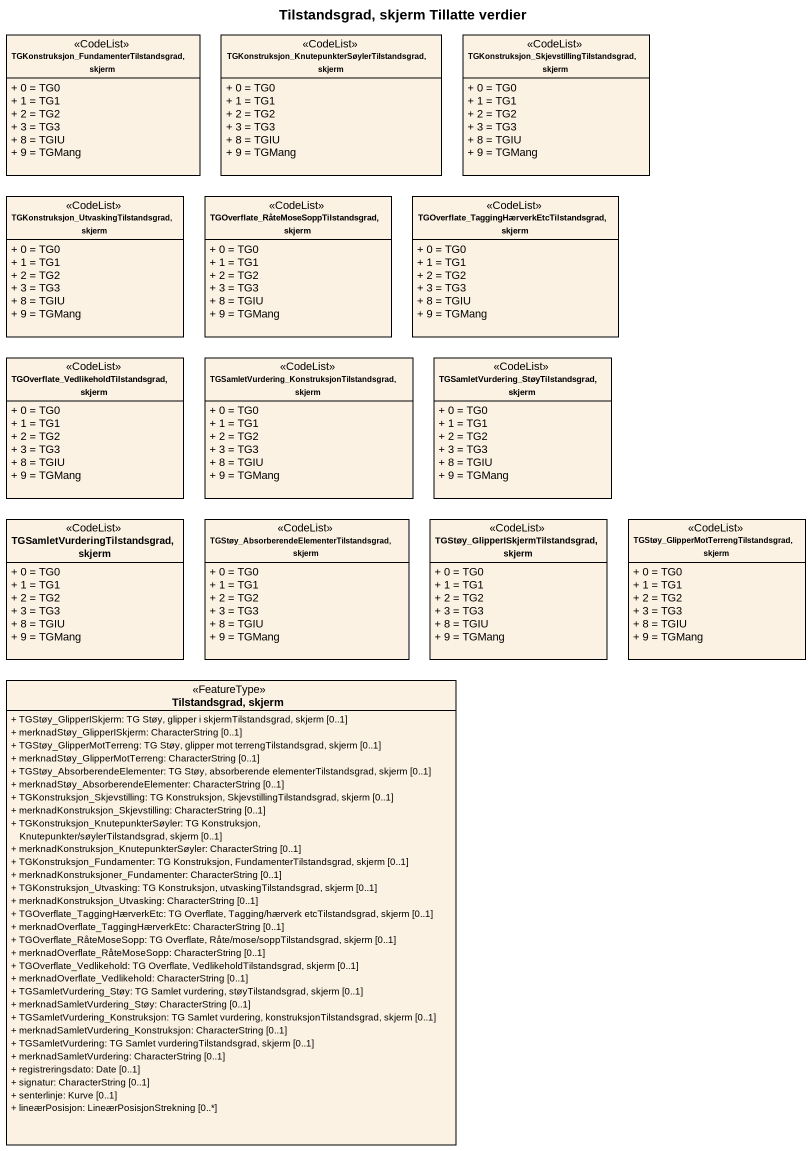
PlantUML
@startuml
title Tilstandsgrad, skjerm Tillatte verdier
hide circle
hide empty members
skinparam classAttributeIconSize 0
class "TGKonstruksjon_FundamenterTilstandsgrad, skjerm" as TGKonstruksjon <<CodeList>> {
  + 0 = TG0
  + 1 = TG1
  + 2 = TG2
  + 3 = TG3
  + 8 = TGIU
  + 9 = TGMang
}
class "TGKonstruksjon_KnutepunkterSøylerTilstandsgrad, skjerm" as TGKonstruksjon_2 <<CodeList>> {
  + 0 = TG0
  + 1 = TG1
  + 2 = TG2
  + 3 = TG3
  + 8 = TGIU
  + 9 = TGMang
}
class "TGKonstruksjon_SkjevstillingTilstandsgrad, skjerm" as TGKonstruksjon_3 <<CodeList>> {
  + 0 = TG0
  + 1 = TG1
  + 2 = TG2
  + 3 = TG3
  + 8 = TGIU
  + 9 = TGMang
}
class "TGKonstruksjon_UtvaskingTilstandsgrad, skjerm" as TGKonstruksjon_4 <<CodeList>> {
  + 0 = TG0
  + 1 = TG1
  + 2 = TG2
  + 3 = TG3
  + 8 = TGIU
  + 9 = TGMang
}
class "TGOverflate_RåteMoseSoppTilstandsgrad, skjerm" as TGOverflate <<CodeList>> {
  + 0 = TG0
  + 1 = TG1
  + 2 = TG2
  + 3 = TG3
  + 8 = TGIU
  + 9 = TGMang
}
class "TGOverflate_TaggingHærverkEtcTilstandsgrad, skjerm" as TGOverflate_2 <<CodeList>> {
  + 0 = TG0
  + 1 = TG1
  + 2 = TG2
  + 3 = TG3
  + 8 = TGIU
  + 9 = TGMang
}
class "TGOverflate_VedlikeholdTilstandsgrad, skjerm" as TGOverflate_3 <<CodeList>> {
  + 0 = TG0
  + 1 = TG1
  + 2 = TG2
  + 3 = TG3
  + 8 = TGIU
  + 9 = TGMang
}
class "TGSamletVurdering_KonstruksjonTilstandsgrad, skjerm" as TGSamletVurdering <<CodeList>> {
  + 0 = TG0
  + 1 = TG1
  + 2 = TG2
  + 3 = TG3
  + 8 = TGIU
  + 9 = TGMang
}
class "TGSamletVurdering_StøyTilstandsgrad, skjerm" as TGSamletVurdering_2 <<CodeList>> {
  + 0 = TG0
  + 1 = TG1
  + 2 = TG2
  + 3 = TG3
  + 8 = TGIU
  + 9 = TGMang
}
class "TGSamletVurderingTilstandsgrad, skjerm" as TGSamletVurderingTilstandsgr <<CodeList>> {
  + 0 = TG0
  + 1 = TG1
  + 2 = TG2
  + 3 = TG3
  + 8 = TGIU
  + 9 = TGMang
}
class "TGStøy_AbsorberendeElementerTilstandsgrad, skjerm" as TGStøy_AbsorberendeElementer <<CodeList>> {
  + 0 = TG0
  + 1 = TG1
  + 2 = TG2
  + 3 = TG3
  + 8 = TGIU
  + 9 = TGMang
}
class "TGStøy_GlipperISkjermTilstandsgrad, skjerm" as TGStøy_GlipperISkjermTilstan <<CodeList>> {
  + 0 = TG0
  + 1 = TG1
  + 2 = TG2
  + 3 = TG3
  + 8 = TGIU
  + 9 = TGMang
}
class "TGStøy_GlipperMotTerrengTilstandsgrad, skjerm" as TGStøy_GlipperMotTerrengTils <<CodeList>> {
  + 0 = TG0
  + 1 = TG1
  + 2 = TG2
  + 3 = TG3
  + 8 = TGIU
  + 9 = TGMang
}
class "Tilstandsgrad, skjerm" as Tilstandsgrad_skjerm <<FeatureType>> {
  + TGStøy_GlipperISkjerm: TG Støy, glipper i skjermTilstandsgrad, skjerm [0..1]
  + merknadStøy_GlipperISkjerm: CharacterString [0..1]
  + TGStøy_GlipperMotTerreng: TG Støy, glipper mot terrengTilstandsgrad, skjerm [0..1]
  + merknadStøy_GlipperMotTerreng: CharacterString [0..1]
  + TGStøy_AbsorberendeElementer: TG Støy, absorberende elementerTilstandsgrad, skjerm [0..1]
  + merknadStøy_AbsorberendeElementer: CharacterString [0..1]
  + TGKonstruksjon_Skjevstilling: TG Konstruksjon, SkjevstillingTilstandsgrad, skjerm [0..1]
  + merknadKonstruksjon_Skjevstilling: CharacterString [0..1]
  + TGKonstruksjon_KnutepunkterSøyler: TG Konstruksjon, Knutepunkter/søylerTilstandsgrad, skjerm [0..1]
  + merknadKonstruksjon_KnutepunkterSøyler: CharacterString [0..1]
  + TGKonstruksjon_Fundamenter: TG Konstruksjon, FundamenterTilstandsgrad, skjerm [0..1]
  + merknadKonstruksjoner_Fundamenter: CharacterString [0..1]
  + TGKonstruksjon_Utvasking: TG Konstruksjon, utvaskingTilstandsgrad, skjerm [0..1]
  + merknadKonstruksjon_Utvasking: CharacterString [0..1]
  + TGOverflate_TaggingHærverkEtc: TG Overflate, Tagging/hærverk etcTilstandsgrad, skjerm [0..1]
  + merknadOverflate_TaggingHærverkEtc: CharacterString [0..1]
  + TGOverflate_RåteMoseSopp: TG Overflate, Råte/mose/soppTilstandsgrad, skjerm [0..1]
  + merknadOverflate_RåteMoseSopp: CharacterString [0..1]
  + TGOverflate_Vedlikehold: TG Overflate, VedlikeholdTilstandsgrad, skjerm [0..1]
  + merknadOverflate_Vedlikehold: CharacterString [0..1]
  + TGSamletVurdering_Støy: TG Samlet vurdering, støyTilstandsgrad, skjerm [0..1]
  + merknadSamletVurdering_Støy: CharacterString [0..1]
  + TGSamletVurdering_Konstruksjon: TG Samlet vurdering, konstruksjonTilstandsgrad, skjerm [0..1]
  + merknadSamletVurdering_Konstruksjon: CharacterString [0..1]
  + TGSamletVurdering: TG Samlet vurderingTilstandsgrad, skjerm [0..1]
  + merknadSamletVurdering: CharacterString [0..1]
  + registreringsdato: Date [0..1]
  + signatur: CharacterString [0..1]
  + senterlinje: Kurve [0..1]
  + lineærPosisjon: LineærPosisjonStrekning [0..*]
}
@enduml
